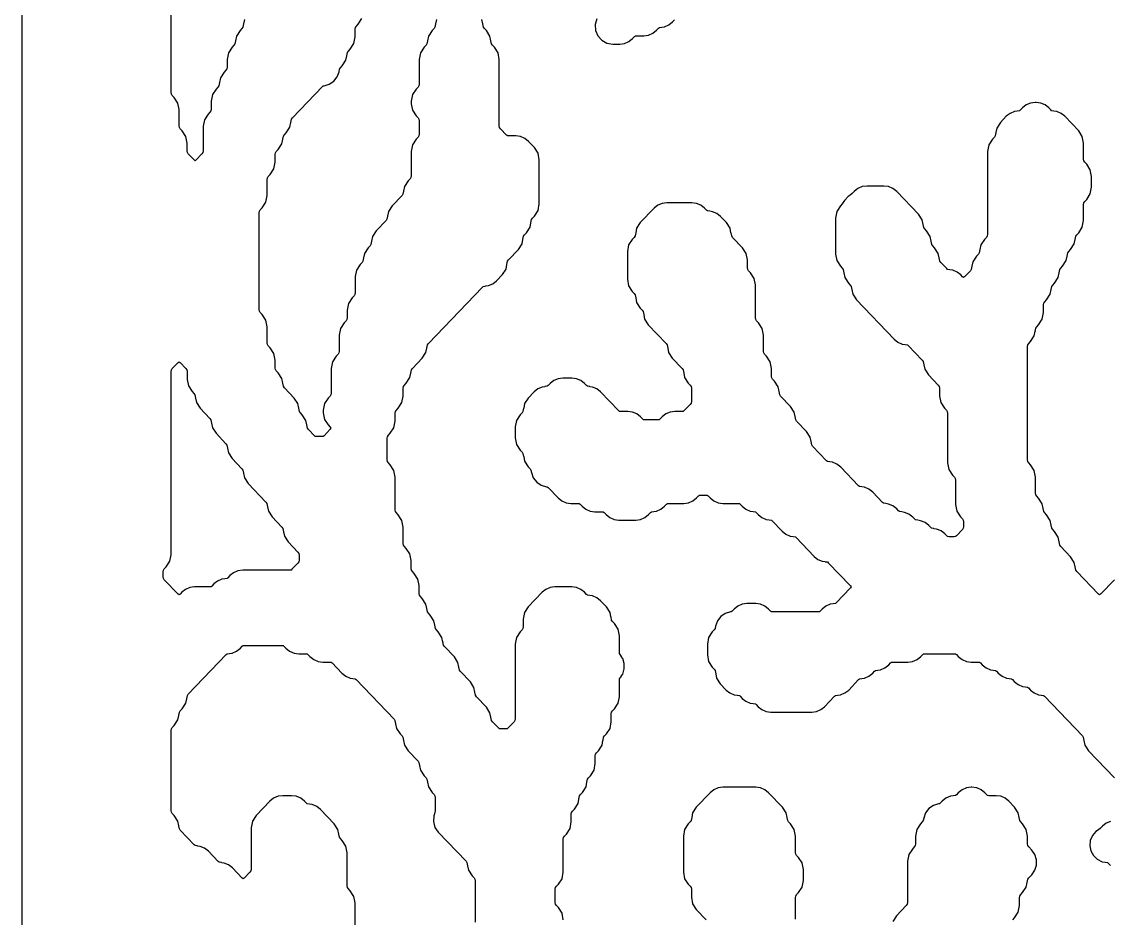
# Model space of a CAD drawing. Header units: millimetres. Extents: x 10 to 410, y 18 to 283.
# Drawn here: x 148 to 178.77, y 50.52 to 75.89 of the extents above; entities that cross this region are included whole.
import ezdxf

# ---------------------------------------------------------------- set-up
doc = ezdxf.new("R2010")
doc.units = ezdxf.units.MM
doc.layers.add('CUT', color=1, linetype='Continuous')

msp = doc.modelspace()

# ---------------------------------------------------------------- linework, layer by layer
at = {"layer": 'CUT'}
for points in [[(190.134, 21), (198.134, 21), (198.134, 24), (211.2679, 24), (211.2679, 144), (198.134, 144), (198.134, 147), (190.134, 147), (190.134, 144), (169.134, 144), (169.134, 147), (161.134, 147), (161.134, 144), (148, 144), (148, 24), (161.134, 24), (161.134, 21), (169.134, 21), (169.134, 24), (190.134, 24)], [(152.6464, 66.0768), (152.6709, 66.0387), (152.6795, 65.9943), (152.6795, 65.7706), (152.7156, 65.5841), (152.8186, 65.4246), (152.8729, 65.3679), (152.8974, 65.3299), (152.9151, 65.2384), (152.9175, 65.2388), (152.9421, 65.1115), (153.0451, 64.952), (153.3259, 64.6591), (153.3504, 64.621), (153.3681, 64.5295), (153.3705, 64.53), (153.3951, 64.4027), (153.4981, 64.2431), (153.7789, 63.9502), (153.8035, 63.9122), (153.8212, 63.8207), (153.8235, 63.8211), (153.8481, 63.6938), (153.9511, 63.5343), (154.2319, 63.2413), (154.2565, 63.2033), (154.2742, 63.1118), (154.2765, 63.1123), (154.3011, 62.985), (154.4041, 62.8254), (154.9114, 62.2962), (154.936, 62.2581), (154.9537, 62.1666), (154.956, 62.1671), (154.9807, 62.0398), (155.0837, 61.8803), (155.3645, 61.5873), (155.389, 61.5493), (155.4067, 61.4578), (155.4091, 61.4582), (155.4337, 61.3309), (155.5367, 61.1714), (155.8175, 60.8785), (155.842, 60.8404), (155.8506, 60.796), (155.8506, 60.6555), (155.842, 60.6111), (155.8175, 60.573), (155.6474, 60.3956), (155.6223, 60.3756), (155.5905, 60.3713), (154.2519, 60.3713), (154.1191, 60.3533), (153.9958, 60.3008), (153.891, 60.2173), (153.8354, 60.1593), (153.8102, 60.1393), (153.7451, 60.1305), (153.7454, 60.1278), (153.6661, 60.1171), (153.5428, 60.0645), (153.4379, 59.981), (153.3823, 59.923), (153.3572, 59.903), (153.3254, 59.8987), (152.8928, 59.8987), (152.76, 59.8808), (152.6368, 59.8282), (152.5319, 59.7447), (152.481, 59.6916), (152.453, 59.6706), (152.425, 59.6916), (152.0332, 60.1004), (152.0086, 60.1385), (152, 60.1829), (152, 60.3234), (152.0086, 60.3679), (152.0332, 60.4059), (152.0875, 60.4625), (152.1904, 60.6221), (152.2265, 60.8085), (152.2265, 65.9943), (152.2351, 66.0387), (152.2597, 66.0768), (152.425, 66.2493), (152.453, 66.2704), (152.481, 66.2493)]]:
    msp.add_lwpolyline(points, close=True, dxfattribs=at)
for points in [[(154.3011, 75.9518), (154.2765, 75.8245), (154.2742, 75.8249), (154.2565, 75.7334), (154.2319, 75.6954), (154.1776, 75.6387), (154.0746, 75.4792), (154.05, 75.3519), (154.0477, 75.3523), (154.03, 75.2608), (154.0054, 75.2228), (153.9511, 75.1662), (153.8481, 75.0066), (153.8121, 74.8202), (153.8121, 74.5964), (153.8035, 74.552), (153.7789, 74.5139), (153.7246, 74.4573), (153.6216, 74.2977), (153.597, 74.1704), (153.5947, 74.1709), (153.577, 74.0794), (153.5524, 74.0414), (153.4981, 73.9847), (153.3951, 73.8252), (153.359, 73.6387), (153.359, 73.415), (153.3504, 73.3705), (153.3259, 73.3325), (153.2716, 73.2759), (153.1686, 73.1163), (153.1325, 72.9299), (153.1325, 72.2336), (153.1239, 72.1891), (153.0994, 72.1511), (152.934, 71.9785), (152.906, 71.9575), (152.8781, 71.9785), (152.7127, 72.1511), (152.6881, 72.1891), (152.6795, 72.2336), (152.6795, 72.4573), (152.6435, 72.6437), (152.5405, 72.8033), (152.4862, 72.8599), (152.4616, 72.898), (152.453, 72.9424), (152.453, 73.4024), (152.417, 73.5889), (152.314, 73.7484), (152.2597, 73.8051), (152.2351, 73.8431), (152.2265, 73.8876), (152.2265, 76.2379)], [(159.7373, 75.9518), (159.7127, 75.8245), (159.7104, 75.8249), (159.6927, 75.7334), (159.6681, 75.6954), (159.6138, 75.6387), (159.5108, 75.4792), (159.4862, 75.3519), (159.4839, 75.3523), (159.4662, 75.2608), (159.4416, 75.2228), (159.3873, 75.1662), (159.2843, 75.0066), (159.2483, 74.8202), (159.2483, 74.1239), (159.2397, 74.0794), (159.2151, 74.0414), (159.1608, 73.9847), (159.0578, 73.8252), (159.0217, 73.6387), (159.0217, 73.568), (159.0578, 73.3816), (159.1608, 73.222), (159.2151, 73.1654), (159.2397, 73.1273), (159.2483, 73.0829), (159.2483, 72.7061), (159.2397, 72.6617), (159.2151, 72.6236), (159.1608, 72.567), (159.0578, 72.4074), (159.0217, 72.221), (159.0217, 71.5247), (159.0131, 71.4802), (158.9886, 71.4422), (158.9343, 71.3856), (158.8313, 71.226), (158.8067, 71.0987), (158.8043, 71.0992), (158.7866, 71.0077), (158.7621, 70.9696), (158.4813, 70.6767), (158.3783, 70.5172), (158.3537, 70.3899), (158.3513, 70.3903), (158.3336, 70.2988), (158.3091, 70.2608), (158.0283, 69.9678), (157.9253, 69.8083), (157.9007, 69.681), (157.8983, 69.6815), (157.8806, 69.59), (157.8561, 69.5519), (157.8018, 69.4953), (157.6988, 69.3357), (157.6741, 69.2084), (157.6718, 69.2089), (157.6541, 69.1174), (157.6295, 69.0793), (157.5752, 69.0227), (157.4723, 68.8631), (157.4362, 68.6767), (157.4362, 68.2167), (157.4276, 68.1722), (157.403, 68.1342), (157.3487, 68.0775), (157.2457, 67.918), (157.2097, 67.7315), (157.2097, 67.5078), (157.2011, 67.4634), (157.1765, 67.4253), (157.1222, 67.3687), (157.0192, 67.2091), (156.9832, 67.0227), (156.9832, 66.5627), (156.9746, 66.5182), (156.95, 66.4802), (156.8957, 66.4235), (156.7927, 66.264), (156.7567, 66.0775), (156.7567, 65.3812), (156.7481, 65.3368), (156.7235, 65.2987), (156.6692, 65.2421), (156.5662, 65.0826), (156.5302, 64.8961), (156.5302, 64.8254), (156.5662, 64.639), (156.6692, 64.4794), (156.7302, 64.4158), (156.7495, 64.3882), (156.7302, 64.3605), (156.5535, 64.1762), (156.5283, 64.1562), (156.4965, 64.1519), (156.3373, 64.1519), (156.3055, 64.1562), (156.2804, 64.1762), (156.1103, 64.3536), (156.0857, 64.3916), (156.068, 64.4831), (156.0657, 64.4827), (156.0411, 64.61), (155.9381, 64.7695), (155.8838, 64.8262), (155.8592, 64.8642), (155.8415, 64.9557), (155.8392, 64.9553), (155.8146, 65.0826), (155.7116, 65.2421), (155.4308, 65.535), (155.4062, 65.5731), (155.3885, 65.6646), (155.3862, 65.6641), (155.3616, 65.7914), (155.2586, 65.951), (155.2043, 66.0076), (155.1797, 66.0457), (155.1711, 66.0901), (155.1711, 66.3138), (155.135, 66.5003), (155.0321, 66.6598), (154.9778, 66.7165), (154.9532, 66.7545), (154.9446, 66.799), (154.9446, 67.259), (154.9085, 67.4454), (154.8055, 67.605), (154.7513, 67.6616), (154.7267, 67.6997), (154.7181, 67.7441), (154.7181, 70.4837), (154.7267, 70.5282), (154.7513, 70.5662), (154.8055, 70.6229), (154.9085, 70.7824), (154.9446, 70.9689), (154.9446, 71.4289), (154.9532, 71.4733), (154.9778, 71.5114), (155.0321, 71.568), (155.135, 71.7276), (155.1711, 71.914), (155.1711, 72.1377), (155.1797, 72.1822), (155.2043, 72.2202), (155.2586, 72.2769), (155.3616, 72.4364), (155.3862, 72.5637), (155.3885, 72.5633), (155.4062, 72.6548), (155.4308, 72.6928), (155.4851, 72.7495), (155.5881, 72.909), (155.6127, 73.0363), (155.615, 73.0358), (155.6327, 73.1273), (155.6573, 73.1654), (156.5069, 74.0517), (156.532, 74.0716), (156.5544, 74.0747), (156.7029, 74.119), (156.8308, 74.2067), (156.9256, 74.3294), (156.9783, 74.4752), (156.9918, 74.5451), (157.0163, 74.5831), (157.0706, 74.6398), (157.1736, 74.7993), (157.1982, 74.9266), (157.2006, 74.9261), (157.2183, 75.0176), (157.2428, 75.0557), (157.2971, 75.1123), (157.4001, 75.2719), (157.4362, 75.4583), (157.4362, 75.682), (157.4448, 75.7265), (157.4693, 75.7645), (157.5236, 75.8212), (157.6266, 75.9807)], [(163.3254, 50.4826), (163.2893, 50.6691), (163.1863, 50.8286), (163.132, 50.8852), (163.1075, 50.9233), (163.0989, 50.9677), (163.0989, 51.3445), (163.1075, 51.3889), (163.132, 51.427), (163.1863, 51.4836), (163.2893, 51.6432), (163.3254, 51.8296), (163.3254, 52.7622), (163.334, 52.8067), (163.3586, 52.8447), (163.4129, 52.9014), (163.5158, 53.0609), (163.5519, 53.2474), (163.5519, 53.4711), (163.5605, 53.5155), (163.5851, 53.5536), (163.6394, 53.6102), (163.7424, 53.7698), (163.767, 53.8971), (163.7693, 53.8966), (163.787, 53.9881), (163.8116, 54.0261), (163.8659, 54.0828), (163.9689, 54.2423), (163.9935, 54.3696), (163.9958, 54.3692), (164.0135, 54.4607), (164.0381, 54.4987), (164.0924, 54.5554), (164.1954, 54.7149), (164.2314, 54.9014), (164.2314, 55.1251), (164.24, 55.1695), (164.2646, 55.2076), (164.3189, 55.2642), (164.4219, 55.4238), (164.4465, 55.5511), (164.4488, 55.5506), (164.4665, 55.6421), (164.4911, 55.6802), (164.5454, 55.7368), (164.6484, 55.8964), (164.6844, 56.0828), (164.6844, 56.3065), (164.693, 56.351), (164.7176, 56.389), (164.7719, 56.4457), (164.8749, 56.6052), (164.911, 56.7917), (164.911, 57.2517), (164.9196, 57.2961), (164.9701, 57.3744), (164.967, 57.3764), (165.0064, 57.4327), (165.0523, 57.5779), (165.0523, 57.7301), (165.0064, 57.8753), (164.967, 57.9316), (164.9701, 57.9336), (164.9196, 58.0119), (164.911, 58.0564), (164.911, 58.5164), (164.8749, 58.7028), (164.7719, 58.8624), (164.7176, 58.919), (164.693, 58.957), (164.6753, 59.0485), (164.673, 59.0481), (164.6484, 59.1754), (164.5454, 59.3349), (164.3791, 59.5085), (164.2742, 59.5919), (164.1509, 59.6445), (164.0716, 59.6552), (164.0719, 59.6579), (164.0068, 59.6668), (163.9816, 59.6867), (163.926, 59.7447), (163.8212, 59.8282), (163.6979, 59.8808), (163.5651, 59.8987), (163.0857, 59.8987), (162.9529, 59.8808), (162.8296, 59.8282), (162.7248, 59.7447), (162.3319, 59.3349), (162.2289, 59.1754), (162.1929, 58.9889), (162.1929, 58.7652), (162.1843, 58.7208), (162.1597, 58.6827), (162.1054, 58.6261), (162.0024, 58.4665), (161.9664, 58.2801), (161.9664, 56.1661), (161.9578, 56.1216), (161.9332, 56.0836), (161.7631, 55.9062), (161.738, 55.8862), (161.7062, 55.8819), (161.547, 55.8819), (161.5152, 55.8862), (161.49, 55.9062), (161.32, 56.0836), (161.2954, 56.1216), (161.2777, 56.2131), (161.2754, 56.2126), (161.2508, 56.3399), (161.1478, 56.4995), (160.867, 56.7924), (160.8424, 56.8305), (160.8247, 56.922), (160.8224, 56.9215), (160.7977, 57.0488), (160.6948, 57.2084), (160.414, 57.5013), (160.3894, 57.5393), (160.3717, 57.6308), (160.3694, 57.6304), (160.3447, 57.7577), (160.2417, 57.9172), (159.9609, 58.2101), (159.9364, 58.2482), (159.9187, 58.3397), (159.9163, 58.3392), (159.8917, 58.4665), (159.7887, 58.6261), (159.7344, 58.6827), (159.7099, 58.7208), (159.6922, 58.8123), (159.6898, 58.8118), (159.6652, 58.9391), (159.5622, 59.0986), (159.5079, 59.1553), (159.4834, 59.1933), (159.4657, 59.2848), (159.4633, 59.2844), (159.4387, 59.4117), (159.3357, 59.5712), (159.2814, 59.6279), (159.2569, 59.6659), (159.2483, 59.7104), (159.2483, 59.9341), (159.2122, 60.1205), (159.1092, 60.2801), (159.0549, 60.3367), (159.0303, 60.3748), (159.0217, 60.4192), (159.0217, 60.6429), (158.9857, 60.8294), (158.8827, 60.9889), (158.8284, 61.0456), (158.8038, 61.0836), (158.7952, 61.1281), (158.7952, 61.5881), (158.7592, 61.7745), (158.6562, 61.9341), (158.6019, 61.9907), (158.5773, 62.0288), (158.5687, 62.0732), (158.5687, 63.0058), (158.5327, 63.1923), (158.4297, 63.3518), (158.3754, 63.4085), (158.3508, 63.4465), (158.3422, 63.491), (158.3422, 64.104), (158.3508, 64.1484), (158.3754, 64.1865), (158.4297, 64.2431), (158.5327, 64.4027), (158.5687, 64.5891), (158.5687, 64.8128), (158.5773, 64.8573), (158.6019, 64.8953), (158.6562, 64.952), (158.7592, 65.1115), (158.7952, 65.298), (158.7952, 65.5217), (158.8038, 65.5662), (158.8284, 65.6042), (158.8827, 65.6608), (158.9857, 65.8204), (159.0103, 65.9477), (159.0126, 65.9472), (159.0303, 66.0387), (159.0549, 66.0768), (159.3357, 66.3697), (159.4387, 66.5293), (159.4633, 66.6566), (159.4657, 66.6561), (159.4834, 66.7476), (159.5079, 66.7856), (161.037, 68.3808), (161.0622, 68.4008), (161.1273, 68.4096), (161.127, 68.4123), (161.2063, 68.423), (161.3296, 68.4756), (161.4344, 68.5591), (161.6008, 68.7326), (161.7038, 68.8921), (161.7284, 69.0194), (161.7307, 69.019), (161.7484, 69.1105), (161.773, 69.1485), (162.0538, 69.4414), (162.1568, 69.601), (162.1814, 69.7283), (162.1838, 69.7278), (162.2015, 69.8193), (162.226, 69.8574), (162.2803, 69.914), (162.3833, 70.0736), (162.4079, 70.2009), (162.4103, 70.2004), (162.428, 70.2919), (162.4525, 70.3299), (162.5068, 70.3866), (162.6098, 70.5461), (162.6459, 70.7326), (162.6459, 71.9847), (162.6098, 72.1712), (162.5068, 72.3307), (162.3405, 72.5042), (162.2356, 72.5877), (162.1123, 72.6403), (161.9795, 72.6582), (161.7735, 72.6582), (161.7417, 72.6625), (161.7166, 72.6825), (161.5465, 72.8599), (161.5219, 72.898), (161.5133, 72.9424), (161.5133, 74.8202), (161.4773, 75.0066), (161.3743, 75.1662), (161.32, 75.2228), (161.2954, 75.2608), (161.2777, 75.3523), (161.2754, 75.3519), (161.2508, 75.4792), (161.1478, 75.6387), (161.0935, 75.6954), (161.0689, 75.7334), (161.0512, 75.8249), (161.0489, 75.8245), (161.0243, 75.9518)], [(164.2695, 75.9661), (164.2262, 75.8059), (164.2378, 75.6402), (164.3029, 75.4875), (164.4145, 75.3646), (164.5601, 75.2849), (164.7238, 75.2574), (164.9241, 75.2574), (165.0569, 75.2753), (165.1802, 75.3279), (165.2851, 75.4114), (165.3407, 75.4694), (165.3658, 75.4894), (165.3976, 75.4937), (165.6037, 75.4937), (165.7365, 75.5116), (165.8597, 75.5642), (165.9646, 75.6477), (166.0202, 75.7057), (166.0453, 75.7257), (166.1105, 75.7345), (166.1101, 75.7372), (166.1895, 75.7479), (166.3128, 75.8005), (166.4176, 75.884), (166.4732, 75.9419)], [(178.9213, 60.1004), (178.5294, 59.6916), (178.5014, 59.6706), (178.4735, 59.6916), (177.8551, 60.3367), (177.8305, 60.3748), (177.8128, 60.4663), (177.8105, 60.4658), (177.7858, 60.5931), (177.6829, 60.7527), (177.4021, 61.0456), (177.3775, 61.0836), (177.3598, 61.1751), (177.3575, 61.1747), (177.3328, 61.302), (177.2298, 61.4615), (177.1755, 61.5182), (177.151, 61.5562), (177.1333, 61.6477), (177.1309, 61.6472), (177.1063, 61.7745), (177.0033, 61.9341), (176.949, 61.9907), (176.9245, 62.0288), (176.9068, 62.1203), (176.9044, 62.1198), (176.8798, 62.2471), (176.7768, 62.4067), (176.7225, 62.4633), (176.698, 62.5013), (176.6894, 62.5458), (176.6894, 63.0058), (176.6533, 63.1923), (176.5503, 63.3518), (176.496, 63.4085), (176.4715, 63.4465), (176.4629, 63.491), (176.4629, 66.7031), (176.4715, 66.7476), (176.496, 66.7856), (176.5503, 66.8423), (176.6533, 67.0018), (176.6779, 67.1291), (176.6803, 67.1287), (176.698, 67.2202), (176.7225, 67.2582), (176.7768, 67.3149), (176.8798, 67.4744), (176.9159, 67.6609), (176.9159, 67.8846), (176.9245, 67.929), (176.949, 67.9671), (177.0033, 68.0237), (177.1063, 68.1833), (177.1309, 68.3106), (177.1333, 68.3101), (177.151, 68.4016), (177.1755, 68.4397), (177.2298, 68.4963), (177.3328, 68.6558), (177.3575, 68.7831), (177.3598, 68.7827), (177.3775, 68.8742), (177.4021, 68.9122), (177.4563, 68.9689), (177.5593, 69.1284), (177.584, 69.2557), (177.5863, 69.2553), (177.604, 69.3468), (177.6286, 69.3848), (177.6829, 69.4414), (177.7858, 69.601), (177.8105, 69.7283), (177.8128, 69.7278), (177.8305, 69.8193), (177.8551, 69.8574), (177.9094, 69.914), (178.0124, 70.0736), (178.0484, 70.26), (178.0484, 70.72), (178.057, 70.7645), (178.0816, 70.8025), (178.1359, 70.8592), (178.2389, 71.0187), (178.2749, 71.2052), (178.2749, 71.5121), (178.2389, 71.6986), (178.1359, 71.8581), (178.0816, 71.9148), (178.057, 71.9528), (178.0484, 71.9973), (178.0484, 72.4573), (178.0124, 72.6437), (177.9094, 72.8033), (177.5165, 73.2131), (177.4116, 73.2965), (177.2884, 73.3491), (177.209, 73.3599), (177.2094, 73.3626), (177.1442, 73.3714), (177.1191, 73.3914), (177.0635, 73.4494), (176.9586, 73.5328), (176.8354, 73.5854), (176.7026, 73.6034), (176.6762, 73.6034), (176.5434, 73.5854), (176.4201, 73.5328), (176.3152, 73.4494), (176.2596, 73.3914), (176.2345, 73.3714), (176.1693, 73.3626), (176.1697, 73.3599), (176.0904, 73.3491), (175.9671, 73.2965), (175.8622, 73.2131), (175.6959, 73.0396), (175.5929, 72.88), (175.5683, 72.7527), (175.5659, 72.7532), (175.5482, 72.6617), (175.5237, 72.6236), (175.4694, 72.567), (175.3664, 72.4074), (175.3303, 72.221), (175.3303, 69.8707), (175.3217, 69.8262), (175.2972, 69.7882), (175.2429, 69.7316), (175.1399, 69.572), (175.1153, 69.4447), (175.1129, 69.4452), (175.0952, 69.3537), (175.0707, 69.3156), (175.0164, 69.259), (174.9134, 69.0994), (174.8887, 68.9721), (174.8864, 68.9726), (174.8687, 68.8811), (174.8442, 68.843), (174.6788, 68.6705), (174.6508, 68.6495), (174.6228, 68.6705), (174.5719, 68.7236), (174.467, 68.8071), (174.3438, 68.8597), (174.2644, 68.8704), (174.2648, 68.8731), (174.1996, 68.8819), (174.1745, 68.9019), (174.0044, 69.0793), (173.9799, 69.1174), (173.9622, 69.2089), (173.9598, 69.2084), (173.9352, 69.3357), (173.8322, 69.4953), (173.7779, 69.5519), (173.7534, 69.59), (173.7357, 69.6815), (173.7333, 69.681), (173.7087, 69.8083), (173.6057, 69.9678), (173.5514, 70.0245), (173.5269, 70.0625), (173.5092, 70.154), (173.5068, 70.1536), (173.4822, 70.2809), (173.3792, 70.4404), (172.7598, 71.0865), (172.655, 71.17), (172.5317, 71.2225), (172.3989, 71.2405), (171.9195, 71.2405), (171.7867, 71.2225), (171.6634, 71.17), (171.5586, 71.0865), (171.503, 71.0285), (171.4454, 70.9827), (171.3818, 70.9435), (171.284, 70.8324), (171.22, 70.7333), (171.1657, 70.6767), (171.0627, 70.5172), (171.0267, 70.3307), (171.0267, 69.3149), (171.0627, 69.1284), (171.1657, 68.9689), (171.22, 68.9122), (171.2446, 68.8742), (171.2623, 68.7827), (171.2646, 68.7831), (171.2892, 68.6558), (171.3922, 68.4963), (171.4465, 68.4397), (171.4711, 68.4016), (171.4888, 68.3101), (171.4911, 68.3106), (171.5158, 68.1833), (171.6187, 68.0237), (172.6911, 66.905), (172.796, 66.8216), (172.9192, 66.769), (172.9986, 66.7583), (172.9982, 66.7556), (173.0634, 66.7468), (173.0885, 66.7268), (173.4851, 66.3131), (173.5097, 66.275), (173.5274, 66.1835), (173.5297, 66.184), (173.5543, 66.0567), (173.6573, 65.8971), (173.9381, 65.6042), (173.9627, 65.5662), (173.9713, 65.5217), (173.9713, 65.298), (174.0073, 65.1115), (174.1103, 64.952), (174.1646, 64.8953), (174.1892, 64.8573), (174.1978, 64.8128), (174.1978, 63.4077), (174.2338, 63.2212), (174.3368, 63.0617), (174.3911, 63.0051), (174.4157, 62.967), (174.4243, 62.9226), (174.4243, 62.2263), (174.4604, 62.0398), (174.5633, 61.8803), (174.6176, 61.8236), (174.6422, 61.7856), (174.6508, 61.7411), (174.6508, 61.6007), (174.6422, 61.5562), (174.6176, 61.5182), (174.4476, 61.3408), (174.4225, 61.3208), (174.3906, 61.3165), (174.2314, 61.3165), (174.1996, 61.3208), (174.1745, 61.3408), (174.1189, 61.3987), (174.014, 61.4822), (173.8908, 61.5348), (173.8114, 61.5455), (173.8118, 61.5482), (173.7466, 61.557), (173.7215, 61.577), (173.6659, 61.635), (173.561, 61.7185), (173.4377, 61.7711), (173.3584, 61.7818), (173.3588, 61.7845), (173.2936, 61.7933), (173.2685, 61.8133), (173.2129, 61.8713), (173.108, 61.9548), (172.9847, 62.0074), (172.9054, 62.0181), (172.9057, 62.0208), (172.8406, 62.0296), (172.8154, 62.0496), (172.7598, 62.1076), (172.655, 62.1911), (172.5317, 62.2436), (172.4524, 62.2544), (172.4527, 62.2571), (172.3876, 62.2659), (172.3624, 62.2859), (172.0803, 62.5802), (171.9755, 62.6636), (171.8522, 62.7162), (171.7728, 62.7269), (171.7732, 62.7297), (171.708, 62.7385), (171.6829, 62.7585), (171.1743, 63.289), (171.0694, 63.3725), (170.9462, 63.4251), (170.8668, 63.4358), (170.8672, 63.4385), (170.802, 63.4473), (170.7769, 63.4673), (170.3803, 63.881), (170.3557, 63.9191), (170.338, 64.0106), (170.3357, 64.0101), (170.3111, 64.1374), (170.2081, 64.297), (169.9273, 64.5899), (169.9027, 64.6279), (169.885, 64.7194), (169.8827, 64.719), (169.8581, 64.8463), (169.7551, 65.0058), (169.4743, 65.2987), (169.4497, 65.3368), (169.432, 65.4283), (169.4297, 65.4278), (169.4051, 65.5551), (169.3021, 65.7147), (169.2478, 65.7713), (169.2232, 65.8094), (169.2146, 65.8538), (169.2146, 66.0775), (169.1785, 66.264), (169.0756, 66.4235), (169.0213, 66.4802), (168.9967, 66.5182), (168.9881, 66.5627), (168.9881, 67.0227), (168.952, 67.2091), (168.849, 67.3687), (168.7947, 67.4253), (168.7702, 67.4634), (168.7616, 67.5078), (168.7616, 68.4404), (168.7255, 68.6269), (168.6225, 68.7864), (168.5682, 68.843), (168.5437, 68.8811), (168.5351, 68.9255), (168.5351, 69.1493), (168.499, 69.3357), (168.396, 69.4953), (168.1152, 69.7882), (168.0907, 69.8262), (168.073, 69.9177), (168.0706, 69.9173), (168.046, 70.0446), (167.943, 70.2041), (167.7767, 70.3777), (167.6718, 70.4611), (167.5485, 70.5137), (167.4692, 70.5244), (167.4696, 70.5271), (167.4044, 70.5359), (167.3793, 70.5559), (167.3237, 70.6139), (167.2188, 70.6974), (167.0955, 70.75), (166.9627, 70.7679), (166.2568, 70.7679), (166.124, 70.75), (166.0007, 70.6974), (165.8959, 70.6139), (165.503, 70.2041), (165.4, 70.0446), (165.3754, 69.9173), (165.3731, 69.9177), (165.3554, 69.8262), (165.3308, 69.7882), (165.2765, 69.7316), (165.1735, 69.572), (165.1375, 69.3856), (165.1375, 68.606), (165.1735, 68.4196), (165.2765, 68.26), (165.3308, 68.2034), (165.3554, 68.1653), (165.3731, 68.0738), (165.3754, 68.0743), (165.4, 67.947), (165.503, 67.7874), (165.5573, 67.7308), (165.5819, 67.6927), (165.5996, 67.6012), (165.6019, 67.6017), (165.6265, 67.4744), (165.7295, 67.3149), (166.2368, 66.7856), (166.2614, 66.7476), (166.2791, 66.6561), (166.2814, 66.6566), (166.3061, 66.5293), (166.4091, 66.3697), (166.6899, 66.0768), (166.7144, 66.0387), (166.7321, 65.9472), (166.7345, 65.9477), (166.7591, 65.8204), (166.8621, 65.6608), (166.9164, 65.6042), (166.9409, 65.5662), (166.9495, 65.5217), (166.9495, 65.145), (166.9409, 65.1005), (166.9164, 65.0625), (166.7463, 64.8851), (166.7212, 64.8651), (166.6894, 64.8608), (166.4833, 64.8608), (166.3505, 64.8428), (166.2273, 64.7902), (166.1224, 64.7068), (166.0668, 64.6488), (166.0417, 64.6288), (166.0098, 64.6245), (165.6241, 64.6245), (165.5923, 64.6288), (165.5672, 64.6488), (165.5116, 64.7068), (165.4067, 64.7902), (165.2835, 64.8428), (165.1506, 64.8608), (164.9446, 64.8608), (164.9128, 64.8651), (164.8877, 64.8851), (164.3791, 65.4156), (164.2742, 65.4991), (164.1509, 65.5517), (164.0716, 65.5624), (164.0719, 65.5651), (164.0068, 65.5739), (163.9816, 65.5939), (163.926, 65.6519), (163.8212, 65.7354), (163.6979, 65.7879), (163.5651, 65.8059), (163.3122, 65.8059), (163.1794, 65.7879), (163.0561, 65.7354), (162.9513, 65.6519), (162.8957, 65.5939), (162.8705, 65.5739), (162.8054, 65.5651), (162.8057, 65.5624), (162.7264, 65.5517), (162.6031, 65.4991), (162.4983, 65.4156), (162.3319, 65.2421), (162.2289, 65.0826), (162.2043, 64.9553), (162.202, 64.9557), (162.1843, 64.8642), (162.1597, 64.8262), (162.1054, 64.7695), (162.0024, 64.61), (161.9664, 64.4235), (161.9664, 64.1166), (162.0024, 63.9301), (162.1054, 63.7706), (162.1597, 63.7139), (162.1843, 63.6759), (162.202, 63.5844), (162.2043, 63.5848), (162.2289, 63.4575), (162.3319, 63.298), (162.3862, 63.2413), (162.4108, 63.2033), (162.4243, 63.1334), (162.477, 62.9876), (162.5718, 62.865), (162.6996, 62.7772), (162.8482, 62.7329), (162.8705, 62.7299), (162.8957, 62.7099), (163.1778, 62.4156), (163.2826, 62.3322), (163.4059, 62.2796), (163.5387, 62.2616), (163.7448, 62.2616), (163.7766, 62.2573), (163.8017, 62.2373), (163.8573, 62.1793), (163.9622, 62.0959), (164.0854, 62.0433), (164.2182, 62.0253), (164.4243, 62.0253), (164.4561, 62.021), (164.4812, 62.001), (164.5368, 61.943), (164.6417, 61.8596), (164.765, 61.807), (164.8978, 61.789), (165.3772, 61.789), (165.51, 61.807), (165.6332, 61.8596), (165.7381, 61.943), (165.7937, 62.001), (165.8188, 62.021), (165.884, 62.0298), (165.8836, 62.0325), (165.963, 62.0433), (166.0862, 62.0959), (166.1911, 62.1793), (166.2467, 62.2373), (166.2718, 62.2573), (166.3037, 62.2616), (166.7362, 62.2616), (166.869, 62.2796), (166.9923, 62.3322), (167.0971, 62.4156), (167.1527, 62.4736), (167.1779, 62.4936), (167.2097, 62.4979), (167.3689, 62.4979), (167.4007, 62.4936), (167.4258, 62.4736), (167.4814, 62.4156), (167.5863, 62.3322), (167.7096, 62.2796), (167.8424, 62.2616), (168.2749, 62.2616), (168.3067, 62.2573), (168.3319, 62.2373), (168.3875, 62.1793), (168.4923, 62.0959), (168.6156, 62.0433), (168.695, 62.0325), (168.6946, 62.0298), (168.7598, 62.021), (168.7849, 62.001), (168.8405, 61.943), (168.9453, 61.8596), (169.0686, 61.807), (169.148, 61.7963), (169.1476, 61.7935), (169.2128, 61.7847), (169.2379, 61.7647), (169.52, 61.4705), (169.6249, 61.387), (169.7481, 61.3344), (169.8275, 61.3237), (169.8271, 61.321), (169.8923, 61.3122), (169.9174, 61.2922), (170.426, 60.7616), (170.5309, 60.6781), (170.6542, 60.6256), (170.7335, 60.6148), (170.7332, 60.6121), (170.7983, 60.6033), (170.8235, 60.5833), (171.4532, 59.9264), (171.4726, 59.8987), (171.4532, 59.8711), (171.05, 59.4505), (171.0248, 59.4305), (170.9597, 59.4216), (170.96, 59.4189), (170.8807, 59.4082), (170.7574, 59.3556), (170.6525, 59.2722), (170.5969, 59.2142), (170.5718, 59.1942), (170.54, 59.1899), (169.2483, 59.1899), (169.2164, 59.1942), (169.1913, 59.2142), (169.1357, 59.2722), (169.0309, 59.3556), (168.9076, 59.4082), (168.7748, 59.4262), (168.5219, 59.4262), (168.3891, 59.4082), (168.2658, 59.3556), (168.161, 59.2722), (168.1054, 59.2142), (168.0802, 59.1942), (168.0579, 59.1912), (167.9093, 59.1468), (167.7815, 59.0591), (167.6866, 58.9364), (167.634, 58.7906), (167.6205, 58.7208), (167.5959, 58.6827), (167.5416, 58.6261), (167.4386, 58.4665), (167.4025, 58.2801), (167.4025, 57.9731), (167.4386, 57.7866), (167.5416, 57.6271), (167.5959, 57.5705), (167.6205, 57.5324), (167.6382, 57.4409), (167.6405, 57.4414), (167.6651, 57.3141), (167.7681, 57.1545), (167.9344, 56.981), (168.0393, 56.8976), (168.1626, 56.845), (168.2419, 56.8342), (168.2416, 56.8315), (168.3067, 56.8227), (168.3319, 56.8027), (168.3875, 56.7447), (168.4923, 56.6613), (168.6156, 56.6087), (168.695, 56.5979), (168.6946, 56.5952), (168.7598, 56.5864), (168.7849, 56.5664), (168.8405, 56.5084), (168.9453, 56.425), (169.0686, 56.3724), (169.2014, 56.3544), (170.3603, 56.3544), (170.4931, 56.3724), (170.6164, 56.425), (170.7213, 56.5084), (171.0034, 56.8027), (171.0285, 56.8227), (171.0937, 56.8315), (171.0933, 56.8342), (171.1727, 56.845), (171.2959, 56.8976), (171.4008, 56.981), (171.6829, 57.2753), (171.708, 57.2953), (171.7732, 57.3041), (171.7728, 57.3068), (171.8522, 57.3175), (171.9755, 57.3701), (172.0803, 57.4536), (172.1359, 57.5116), (172.161, 57.5316), (172.2262, 57.5404), (172.2259, 57.5431), (172.3052, 57.5538), (172.4285, 57.6064), (172.5333, 57.6899), (172.5889, 57.7479), (172.6141, 57.7678), (172.6459, 57.7722), (173.0784, 57.7722), (173.2112, 57.7901), (173.3345, 57.8427), (173.4394, 57.9261), (173.495, 57.9841), (173.5201, 58.0041), (173.5519, 58.0084), (174.3906, 58.0084), (174.4225, 58.0041), (174.4476, 57.9841), (174.5032, 57.9261), (174.608, 57.8427), (174.7313, 57.7901), (174.8641, 57.7722), (175.0702, 57.7722), (175.102, 57.7678), (175.1271, 57.7479), (175.1827, 57.6899), (175.2876, 57.6064), (175.4108, 57.5538), (175.4902, 57.5431), (175.4898, 57.5404), (175.555, 57.5316), (175.5801, 57.5116), (175.6357, 57.4536), (175.7406, 57.3701), (175.8639, 57.3175), (175.9432, 57.3068), (175.9428, 57.3041), (176.008, 57.2953), (176.0331, 57.2753), (176.0887, 57.2173), (176.1936, 57.1338), (176.3169, 57.0813), (176.3962, 57.0705), (176.3959, 57.0678), (176.461, 57.059), (176.4862, 57.039), (176.5417, 56.981), (176.6466, 56.8976), (176.7699, 56.845), (176.8492, 56.8342), (176.8489, 56.8315), (176.914, 56.8227), (176.9392, 56.8027), (178.0153, 55.6802), (178.0398, 55.6421), (178.0575, 55.5506), (178.0599, 55.5511), (178.0845, 55.4238), (178.1875, 55.2642), (178.9213, 54.4987)], [(157.4362, 49.7863), (157.4362, 50.9552), (157.4001, 51.1416), (157.2971, 51.3012), (157.2428, 51.3578), (157.2183, 51.3959), (157.2097, 51.4403), (157.2097, 52.3729), (157.1736, 52.5593), (157.0706, 52.7189), (157.0163, 52.7755), (156.9918, 52.8136), (156.9741, 52.9051), (156.9717, 52.9046), (156.9471, 53.0319), (156.8441, 53.1915), (156.4513, 53.6013), (156.3464, 53.6847), (156.2231, 53.7373), (156.1438, 53.748), (156.1442, 53.7508), (156.079, 53.7596), (156.0539, 53.7796), (155.9983, 53.8376), (155.8934, 53.921), (155.7701, 53.9736), (155.6373, 53.9916), (155.3844, 53.9916), (155.2516, 53.9736), (155.1284, 53.921), (155.0235, 53.8376), (154.6306, 53.4278), (154.5277, 53.2682), (154.4916, 53.0818), (154.4916, 51.9129), (154.483, 51.8684), (154.4584, 51.8304), (154.293, 51.6579), (154.2651, 51.6368), (154.2371, 51.6579), (153.9597, 51.9473), (153.8548, 52.0307), (153.7315, 52.0833), (153.6522, 52.094), (153.6526, 52.0968), (153.5874, 52.1056), (153.5623, 52.1256), (153.2802, 52.4198), (153.1753, 52.5033), (153.052, 52.5559), (152.9727, 52.5666), (152.973, 52.5693), (152.9079, 52.5781), (152.8827, 52.5981), (152.4862, 53.0118), (152.4616, 53.0499), (152.4439, 53.1414), (152.4416, 53.1409), (152.417, 53.2682), (152.314, 53.4278), (152.2597, 53.4844), (152.2351, 53.5224), (152.2265, 53.5669), (152.2265, 55.8339), (152.2351, 55.8784), (152.2597, 55.9164), (152.314, 55.9731), (152.417, 56.1326), (152.4416, 56.2599), (152.4439, 56.2595), (152.4616, 56.351), (152.4862, 56.389), (152.5405, 56.4457), (152.6435, 56.6052), (152.6681, 56.7325), (152.6704, 56.7321), (152.6881, 56.8235), (152.7127, 56.8616), (153.7888, 57.9841), (153.8139, 58.0041), (153.8791, 58.0129), (153.8787, 58.0157), (153.9581, 58.0264), (154.0813, 58.079), (154.1862, 58.1624), (154.2418, 58.2204), (154.2669, 58.2404), (154.2987, 58.2447), (155.364, 58.2447), (155.3958, 58.2404), (155.4209, 58.2204), (155.4765, 58.1624), (155.5814, 58.079), (155.7046, 58.0264), (155.8374, 58.0084), (156.0435, 58.0084), (156.0753, 58.0041), (156.1004, 57.9841), (156.156, 57.9261), (156.2609, 57.8427), (156.3842, 57.7901), (156.517, 57.7722), (156.723, 57.7722), (156.7548, 57.7678), (156.78, 57.7479), (157.0621, 57.4536), (157.1669, 57.3701), (157.2902, 57.3175), (157.3696, 57.3068), (157.3692, 57.3041), (157.4344, 57.2953), (157.4595, 57.2753), (158.5356, 56.1527), (158.5601, 56.1147), (158.5778, 56.0232), (158.5802, 56.0236), (158.6048, 55.8964), (158.7078, 55.7368), (158.7621, 55.6802), (158.7866, 55.6421), (158.8043, 55.5506), (158.8067, 55.5511), (158.8313, 55.4238), (158.9343, 55.2642), (159.2151, 54.9713), (159.2397, 54.9333), (159.2574, 54.8418), (159.2597, 54.8422), (159.2843, 54.7149), (159.3873, 54.5554), (159.4416, 54.4987), (159.4662, 54.4607), (159.4839, 54.3692), (159.4862, 54.3696), (159.5108, 54.2423), (159.6138, 54.0828), (159.6681, 54.0261), (159.6927, 53.9881), (159.7013, 53.9436), (159.7013, 53.5669), (159.6834, 53.4743), (159.6611, 53.4224), (159.6491, 53.2564), (159.6924, 53.0957), (159.7859, 52.9581), (160.5741, 52.1359), (160.5987, 52.0978), (160.6164, 52.0063), (160.6187, 52.0068), (160.6434, 51.8795), (160.7464, 51.7199), (160.8007, 51.6633), (160.8252, 51.6252), (160.8338, 51.5808), (160.8338, 50.4119)], [(169.8941, 50.4952), (169.8941, 51.1082), (169.9027, 51.1527), (169.9273, 51.1907), (169.9816, 51.2473), (170.0846, 51.4069), (170.1206, 51.5934), (170.1206, 51.9003), (170.0846, 52.0868), (169.9816, 52.2463), (169.9273, 52.303), (169.9027, 52.341), (169.8941, 52.3855), (169.8941, 52.8455), (169.8581, 53.0319), (169.7551, 53.1915), (169.7008, 53.2481), (169.6762, 53.2862), (169.6585, 53.3777), (169.6562, 53.3772), (169.6316, 53.5045), (169.5286, 53.664), (169.1357, 54.0739), (169.0309, 54.1573), (168.9076, 54.2099), (168.7748, 54.2278), (167.8424, 54.2278), (167.7096, 54.2099), (167.5863, 54.1573), (167.4814, 54.0739), (167.0886, 53.664), (166.9856, 53.5045), (166.961, 53.3772), (166.9586, 53.3777), (166.9409, 53.2862), (166.9164, 53.2481), (166.8621, 53.1915), (166.7591, 53.0319), (166.723, 52.8455), (166.723, 51.8296), (166.7591, 51.6432), (166.8621, 51.4836), (166.9164, 51.427), (166.9409, 51.3889), (166.9495, 51.3445), (166.9495, 51.1208), (166.9856, 50.9343), (167.0886, 50.7748), (167.3694, 50.4818)], [(176.043, 50.4818), (176.0973, 50.5385), (176.2003, 50.698), (176.2364, 50.8845), (176.2364, 51.1082), (176.245, 51.1527), (176.2695, 51.1907), (176.3238, 51.2473), (176.4268, 51.4069), (176.4514, 51.5342), (176.4538, 51.5337), (176.4715, 51.6252), (176.496, 51.6633), (176.5842, 51.7553), (176.6716, 51.8799), (176.7174, 52.0251), (176.7174, 52.1774), (176.6716, 52.3226), (176.5842, 52.4473), (176.496, 52.5393), (176.4715, 52.5773), (176.4629, 52.6218), (176.4629, 52.8455), (176.4268, 53.0319), (176.3238, 53.1915), (176.2695, 53.2481), (176.245, 53.2862), (176.2273, 53.3777), (176.2249, 53.3772), (176.2003, 53.5045), (176.0973, 53.664), (175.931, 53.8376), (175.8261, 53.921), (175.7028, 53.9736), (175.57, 53.9916), (175.364, 53.9916), (175.3322, 53.9959), (175.307, 54.0159), (175.2514, 54.0739), (175.1466, 54.1573), (175.0233, 54.2099), (174.8905, 54.2278), (174.8641, 54.2278), (174.7313, 54.2099), (174.608, 54.1573), (174.5032, 54.0739), (174.4476, 54.0159), (174.4225, 53.9959), (174.3573, 53.9871), (174.3577, 53.9843), (174.2783, 53.9736), (174.155, 53.921), (174.0502, 53.8376), (173.9946, 53.7796), (173.9694, 53.7596), (173.9471, 53.7566), (173.7985, 53.7122), (173.6707, 53.6245), (173.5759, 53.5018), (173.5232, 53.356), (173.5097, 53.2862), (173.4851, 53.2481), (173.4308, 53.1915), (173.3278, 53.0319), (173.2918, 52.8455), (173.2918, 52.6218), (173.2832, 52.5773), (173.2586, 52.5393), (173.2043, 52.4826), (173.1013, 52.3231), (173.0652, 52.1366), (173.0652, 50.9677), (173.0566, 50.9233), (173.0321, 50.8852), (172.7513, 50.5923), (172.6483, 50.4328)], [(178.8085, 53.2647), (178.6852, 53.2121), (178.5803, 53.1287), (178.5247, 53.0707), (178.471, 53.0279), (178.3957, 52.9813), (178.2968, 52.8664), (178.2368, 52.7273), (178.2213, 52.5765), (178.2517, 52.4281), (178.3251, 52.2955), (178.4349, 52.191), (178.5709, 52.1242), (178.6616, 52.1103), (178.6609, 52.1058), (178.7261, 52.097), (178.7512, 52.077), (178.8068, 52.019)]]:
    msp.add_lwpolyline(points, dxfattribs=at)

doc.saveas('drawing.dxf')
